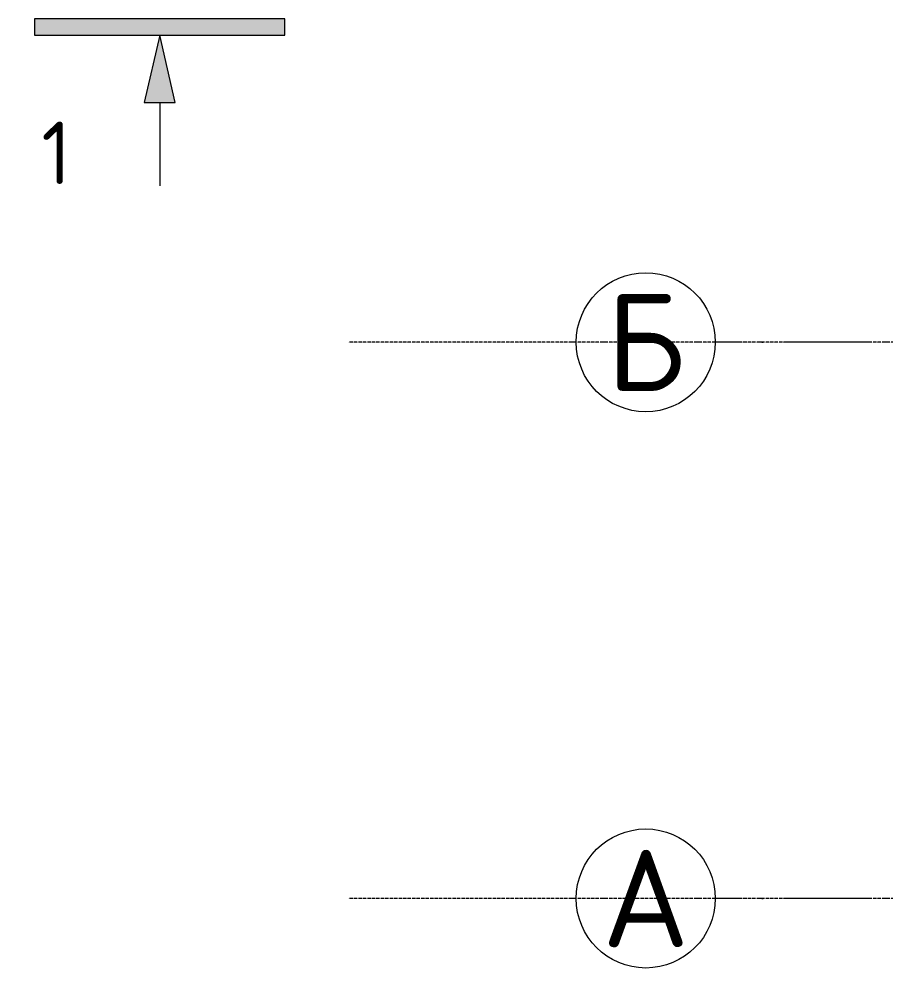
# Model space of a CAD drawing. Header units: millimetres. Extents: x -5016 to 62892, y -6019 to 88916.
# Drawn here: x -3455 to -339, y 79750 to 83162 of the extents above; entities that cross this region are included whole.
import ezdxf
from ezdxf.enums import TextEntityAlignment as Align

# ---------------------------------------------------------------- set-up
doc = ezdxf.new("R2010")
doc.units = ezdxf.units.MM
doc.linetypes.add('ОВ_ШП', pattern=[460, 300, -80, 0, -80])
doc.linetypes.add('Осевая 12-2-2', pattern=[16, 12, -2, 0, -2])
for name, color, linetype, lineweight in [('G-ANNO-SYMB', 8, 'Continuous', 13), ('S-GRID', 8, 'Continuous', 13), ('АР_подложка', 8, 'Continuous', 13), ('ОВ_размеры', 7, 'Continuous', 13)]:
    doc.layers.add(name, color=color, linetype=linetype, lineweight=lineweight)
doc.styles.add('GOST', font='isocpeur.ttf', dxfattribs={"width": 0.9})
doc.styles.add('GOST Common', font='GOST_Common.ttf', dxfattribs={"height": 300})

# ---------------------------------------------------------------- blocks, each defined once
blk = doc.blocks.new('Разрез - Снизу-1538601-Планировочное решение')
at = {"layer": 'G-ANNO-SYMB', "linetype": 'Continuous'}
for points in [[(-6, 0), (6, 0), (6, -0.784), (-6, -0.784)], [(-0.743, -4), (0, -0.784), (0.743, -4)]]:
    blk.add_hatch(color=256, dxfattribs=at).paths.add_polyline_path(points)
for p, q in [((-6, 0), (-6, -0.784)), ((6, 0), (-6, 0)), ((6, -0.784), (6, 0)), ((-6, -0.784), (6, -0.784)), ((0, -0.784), (-0.743, -4)), ((0.743, -4), (0, -0.784)), ((-0.743, -4), (0.743, -4)), ((0, -4), (0, -8))]:
    blk.add_line(p, q, dxfattribs=at)
blk = doc.blocks.new('АР_bath')
at = {"layer": 'G-ANNO-SYMB', "linetype": 'Continuous'}
blk.add_line((-397.6, 7835.2), (-780.3, 7835.2), dxfattribs=at)
at = {"layer": 'S-GRID', "linetype": 'Осевая 12-2-2'}
for p, q in [((18268.2, 6672.6), (-101.7, 6672.6)), ((18268.2, 4672.6), (-101.7, 4672.6))]:
    blk.add_line(p, q, dxfattribs=at)
at = {"layer": 'G-ANNO-SYMB', "linetype": 'Continuous', "xscale": 74.99999999999996, "yscale": 74.99999999999996, "zscale": 74.99999999999996}
blk.add_blockref('Разрез - Снизу-1538601-Планировочное решение', (-780.3, 7835.2), dxfattribs=at)
at = {"layer": 'G-ANNO-SYMB', "linetype": 'Continuous', "insert": (-1205.9, 7466.3), "char_height": 225, "width": 144.304, "attachment_point": 1, "style": 'GOST Common', "bg_fill": 3, "box_fill_scale": 0, "bg_fill_color": 256, "bg_fill_true_color": 3254780160, "bg_fill_transparency": 256}
blk.add_mtext('\\fGOST Common|b0|i0|c204|p34|;1', dxfattribs=at)

msp = doc.modelspace()

# ---------------------------------------------------------------- block references
at = {"layer": 'АР_подложка'}
msp.add_blockref('АР_bath', (-2168, 75327), dxfattribs=at)

# ---------------------------------------------------------------- next in the draw order: linework, layer by layer
at = {"layer": 'ОВ_размеры', "linetype": 'ОВ_ШП'}
for points in [[(-400, 82000), (-950, 82000)], [(-400, 80000), (-950, 80000)]]:
    msp.add_lwpolyline(points, dxfattribs=at)
at = {"layer": 'ОВ_размеры'}
for centre in [(-1200, 82000), (-1200, 80000)]:
    msp.add_circle(centre, 250, dxfattribs=at)

# ---------------------------------------------------------------- next in the draw order: texts
at = {"layer": 'ОВ_размеры', "style": 'GOST'}
for s, p in [('Б', (-1200, 82000)), ('А', (-1200, 80000))]:
    msp.add_text(s, height=350, dxfattribs=at).set_placement(p, align=Align.MIDDLE_CENTER)

doc.saveas('drawing.dxf')
